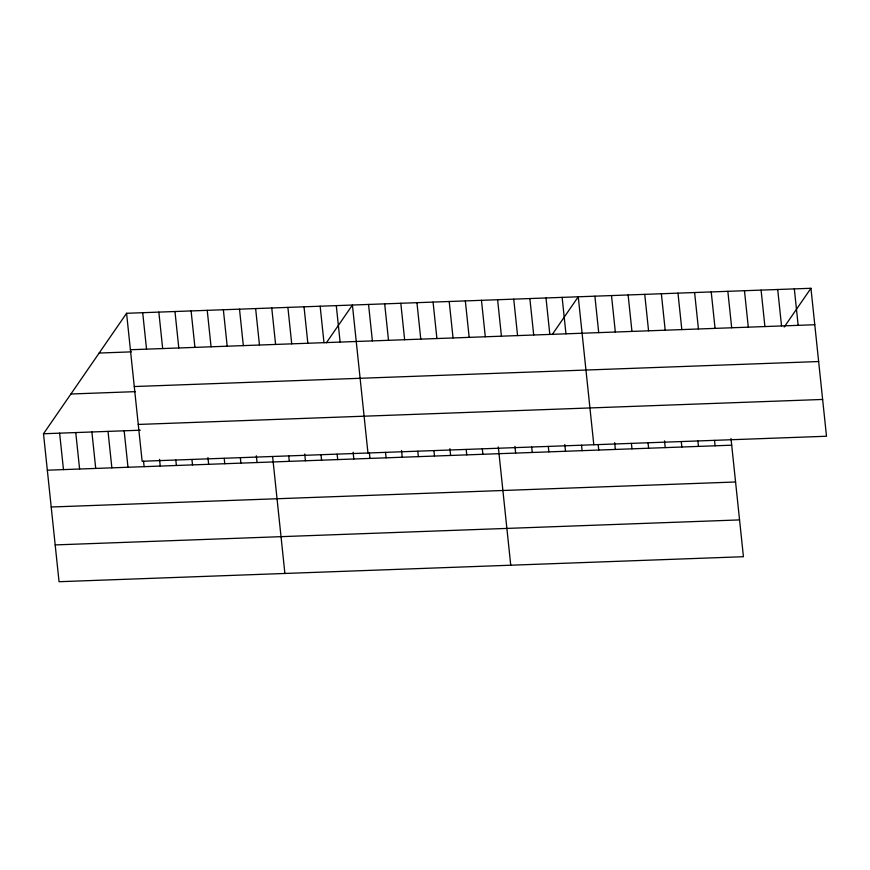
<?xml version="1.0" encoding="UTF-8"?>
<svg xmlns="http://www.w3.org/2000/svg" width="870" height="870" viewBox="0 0 870 870"><rect width="100%" height="100%" fill="white"/><g stroke="black" fill="none" stroke-linecap="round" stroke-linejoin="round"><path stroke-width="1.3" d="M730.996 438.447L743.426 556.713L59.051 581.715L43.5 433.749L126.574 313.287L810.949 288.285L826.5 436.251L142.125 461.252L126.574 313.287M326.37 342.802L352.415 305.044L367.966 453.009M552.222 334.548L578.256 296.79L593.808 444.755M784.218 327.044L810.949 288.285M130.402 349.74L814.777 324.738M99.158 353.046L131.424 351.861M134.274 386.541L818.648 361.539M70.916 394.001L135.437 391.641M138.254 424.451L822.629 399.45M43.5 433.749L140.287 430.215M47.328 470.202L731.703 445.19M51.199 507.003L735.574 481.991M55.18 544.914L739.554 519.912M794.332 288.894L798.16 325.347M777.704 289.503L781.543 325.945M761.087 290.112L764.915 326.554M744.47 290.71L748.298 327.163M727.842 291.319L731.681 327.772M711.225 291.928L715.053 328.381M714.52 440.405L715.086 445.799M694.608 292.537L698.436 328.99M697.892 441.014L698.469 446.408M677.98 293.147L681.819 329.599M681.275 441.612L681.841 447.017M661.363 293.755L665.191 330.198M664.517 440.872L665.224 447.626M644.746 294.354L648.574 330.807M648.03 442.83L648.607 448.235M628.118 294.963L631.957 331.416M631.413 443.439L631.979 448.833M611.501 295.572L615.329 332.025M614.655 442.699L615.362 449.442M594.884 296.181L598.712 332.634M598.179 444.657L598.745 450.051M581.551 445.255L582.117 450.66M562.129 297.377L565.957 333.83M564.793 444.516L565.5 451.269M546.001 297.964L549.829 334.417M548.317 446.473L548.883 451.878M529.863 298.551L533.701 335.004M531.69 447.082L532.255 452.487M513.735 299.149L517.563 335.592M514.931 446.343L515.638 453.085M497.607 299.737L501.435 336.19M498.314 446.952L510.744 565.206M481.469 300.324L485.297 336.777M482.317 448.887L482.883 454.281M465.341 300.911L469.169 337.364M466.189 449.475L466.755 454.879M449.203 301.498L453.042 337.951M449.91 448.713L450.627 455.467M433.075 302.097L436.903 338.539M433.923 450.649L434.489 456.054M416.947 302.684L420.775 339.137M417.796 451.247L418.361 456.641M400.809 303.271L404.648 339.724M401.516 450.486L402.234 457.228M384.681 303.858L388.509 340.311M385.53 452.422L386.095 457.827M368.554 304.446L372.382 340.899M369.402 453.009L369.967 458.414M353.122 452.248L353.829 459.001M336.288 305.631L340.116 342.073M337.136 454.194L337.701 459.588M320.149 306.218L323.988 342.671M320.997 454.782L321.574 460.176M304.022 306.805L307.849 343.258M304.728 454.02L305.435 460.774M287.894 307.393L291.722 343.846M288.742 455.956L289.308 461.361M271.755 307.991L275.594 344.433M272.604 456.543L284.892 573.461M255.628 308.578L259.456 345.02M256.335 455.782L257.041 462.535M239.5 309.165L243.328 345.618M240.348 457.729L240.914 463.123M223.362 309.753L227.19 346.206M224.21 458.316L224.775 463.721M207.234 310.34L211.062 346.793M207.941 457.555L208.648 464.308M191.095 310.938L194.934 347.38M191.944 459.49L192.52 464.895M174.968 311.525L178.796 347.967M175.816 460.089L176.382 465.483M158.84 312.112L162.668 348.565M159.547 459.327L160.254 466.07M142.702 312.7L146.541 349.153M143.55 461.263L144.126 466.668M124.16 430.802L127.988 467.255M108.021 431.389L111.86 467.842M91.894 431.977L95.722 468.43M75.766 432.575L79.594 469.017M59.628 433.162L63.466 469.615"/></g></svg>
